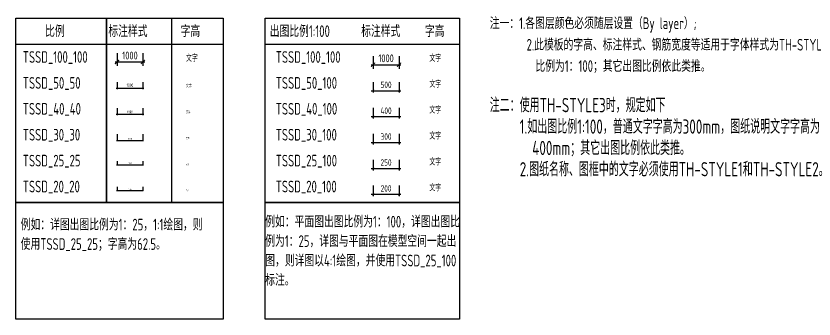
# Model space of a CAD drawing. Extents: x 175043 to 520012312, y -19343 to 3500891844.
# Drawn here: x 517527851 to 517558663, y 3499138129 to 3499149826 of the extents above; entities that cross this region are included whole.
import ezdxf

# ---------------------------------------------------------------- set-up
doc = ezdxf.new("R2010")
doc.units = 0
doc.header["$LTSCALE"] = 1000
doc.header["$MEASUREMENT"] = 0
doc.layers.get('0').update_dxf_attribs({"linetype": 'CONTINUOUS'})
for name, color, linetype in [('S_PLAN_DIMS', 3, 'CONTINUOUS'), ('S_PLAN_TEXT', 7, 'CONTINUOUS'), ('S_TABL', 83, 'CONTINUOUS')]:
    doc.layers.add(name, color=color, linetype=linetype)
doc.styles.add('TH-STYLE1', font='Tssdeng.shx', dxfattribs={"width": 0.7, "bigfont": 'Tssdchn.shx'})
doc.styles.add('TH-STYLE3', font='tssdeng.shx', dxfattribs={"width": 0.7, "bigfont": 'tssdchn.shx'})
doc.dimstyles.new('TSSD_100_100', dxfattribs={"dimtxt": 300, "dimasz": 150, "dimexe": 150, "dimexo": 200, "dimgap": 100, "dimtad": 1, "dimdec": 1, "dimdsep": 46, "dimtxsty": 'TH-STYLE3', "dimblk": 'ARCHTICK', "dimcen": -100, "dimdle": 75, "dimclrt": 7, "dimadec": 0, "dimazin": 0, "dimtfac": 1, "dimtdec": 1, "dimtix": 1, "dimtmove": 2, "dimatfit": 3, "dimldrblk": 'ARCHTICK', "dimfxl": 0, "dimtolj": 1, "dimtzin": 0, "dimarcsym": 0})
doc.dimstyles.new('TSSD_20_100', dxfattribs={"dimtxt": 250, "dimasz": 75, "dimexe": 75, "dimexo": 200, "dimgap": 100, "dimtad": 1, "dimdec": 3, "dimlfac": 0.2, "dimdsep": 46, "dimtxsty": 'TH-STYLE1', "dimblk": 'ARCHTICK', "dimcen": -100, "dimdle": 75, "dimclrt": 7, "dimadec": 0, "dimazin": 0, "dimtfac": 1, "dimtdec": 3, "dimtix": 1, "dimtmove": 2, "dimatfit": 3, "dimldrblk": 'ARCHTICK', "dimfxl": 0, "dimtolj": 1, "dimtzin": 0, "dimarcsym": 0})
doc.dimstyles.new('TSSD_20_20', dxfattribs={"dimscale": 0.2, "dimtxt": 250, "dimasz": 75, "dimexe": 75, "dimexo": 200, "dimgap": 100, "dimtad": 1, "dimdec": 3, "dimdsep": 46, "dimtxsty": 'TH-STYLE1', "dimblk": 'ARCHTICK', "dimcen": -100, "dimdle": 75, "dimclrt": 7, "dimadec": 0, "dimazin": 0, "dimtfac": 1, "dimtdec": 3, "dimtix": 1, "dimtmove": 2, "dimatfit": 3, "dimldrblk": 'ARCHTICK', "dimfxl": 0, "dimtolj": 1, "dimtzin": 0, "dimarcsym": 0})
doc.dimstyles.new('TSSD_25_100', dxfattribs={"dimtxt": 250, "dimasz": 75, "dimexe": 75, "dimexo": 200, "dimgap": 100, "dimtad": 1, "dimdec": 3, "dimlfac": 0.25, "dimdsep": 46, "dimtxsty": 'TH-STYLE1', "dimblk": 'ARCHTICK', "dimcen": -100, "dimdle": 75, "dimclrt": 7, "dimadec": 0, "dimazin": 0, "dimtfac": 1, "dimtdec": 3, "dimtix": 1, "dimtmove": 2, "dimatfit": 3, "dimldrblk": 'ARCHTICK', "dimfxl": 0, "dimtolj": 1, "dimtzin": 0, "dimarcsym": 0})
doc.dimstyles.new('TSSD_25_25', dxfattribs={"dimscale": 0.25, "dimtxt": 250, "dimasz": 75, "dimexe": 75, "dimexo": 200, "dimgap": 100, "dimtad": 1, "dimdec": 3, "dimdsep": 46, "dimtxsty": 'TH-STYLE1', "dimblk": 'ARCHTICK', "dimcen": -100, "dimdle": 75, "dimclrt": 7, "dimadec": 0, "dimazin": 0, "dimtfac": 1, "dimtdec": 3, "dimtix": 1, "dimtmove": 2, "dimatfit": 3, "dimldrblk": 'ARCHTICK', "dimfxl": 0, "dimtolj": 1, "dimtzin": 0, "dimarcsym": 0})
doc.dimstyles.new('TSSD_30_100', dxfattribs={"dimtxt": 250, "dimasz": 75, "dimexe": 75, "dimexo": 200, "dimgap": 100, "dimtad": 1, "dimdec": 3, "dimlfac": 0.3, "dimdsep": 46, "dimtxsty": 'TH-STYLE1', "dimblk": 'ARCHTICK', "dimcen": -100, "dimdle": 75, "dimclrt": 7, "dimadec": 0, "dimazin": 0, "dimtfac": 1, "dimtdec": 3, "dimtix": 1, "dimtmove": 2, "dimatfit": 3, "dimldrblk": 'ARCHTICK', "dimfxl": 0, "dimtolj": 1, "dimtzin": 0, "dimarcsym": 0})
doc.dimstyles.new('TSSD_30_30', dxfattribs={"dimscale": 0.3, "dimtxt": 250, "dimasz": 75, "dimexe": 75, "dimexo": 200, "dimgap": 100, "dimtad": 1, "dimdec": 3, "dimdsep": 46, "dimtxsty": 'TH-STYLE1', "dimblk": 'ARCHTICK', "dimcen": -100, "dimdle": 75, "dimclrt": 7, "dimadec": 0, "dimazin": 0, "dimtfac": 1, "dimtdec": 3, "dimtix": 1, "dimtmove": 2, "dimatfit": 3, "dimldrblk": 'ARCHTICK', "dimfxl": 0, "dimtolj": 1, "dimtzin": 0, "dimarcsym": 0})
doc.dimstyles.new('TSSD_40_100', dxfattribs={"dimtxt": 250, "dimasz": 75, "dimexe": 75, "dimexo": 200, "dimgap": 100, "dimtad": 1, "dimdec": 3, "dimlfac": 0.4, "dimdsep": 46, "dimtxsty": 'TH-STYLE1', "dimblk": 'ARCHTICK', "dimcen": -100, "dimdle": 75, "dimclrt": 7, "dimadec": 0, "dimazin": 0, "dimtfac": 1, "dimtdec": 3, "dimtix": 1, "dimtmove": 2, "dimatfit": 3, "dimldrblk": 'ARCHTICK', "dimfxl": 0, "dimtolj": 1, "dimtzin": 0, "dimarcsym": 0})
doc.dimstyles.new('TSSD_40_40', dxfattribs={"dimscale": 0.4, "dimtxt": 250, "dimasz": 75, "dimexe": 75, "dimexo": 200, "dimgap": 100, "dimtad": 1, "dimdec": 3, "dimdsep": 46, "dimtxsty": 'TH-STYLE1', "dimblk": 'ARCHTICK', "dimcen": -100, "dimdle": 75, "dimclrt": 7, "dimadec": 0, "dimazin": 0, "dimtfac": 1, "dimtdec": 3, "dimtix": 1, "dimtmove": 2, "dimatfit": 3, "dimldrblk": 'ARCHTICK', "dimfxl": 0, "dimtolj": 1, "dimtzin": 0, "dimarcsym": 0})
doc.dimstyles.new('TSSD_50_100', dxfattribs={"dimtxt": 250, "dimasz": 75, "dimexe": 75, "dimexo": 200, "dimgap": 100, "dimtad": 1, "dimdec": 3, "dimlfac": 0.5, "dimdsep": 46, "dimtxsty": 'TH-STYLE1', "dimblk": 'ARCHTICK', "dimcen": -100, "dimdle": 75, "dimclrt": 7, "dimadec": 0, "dimazin": 0, "dimtfac": 1, "dimtdec": 3, "dimtix": 1, "dimtmove": 2, "dimatfit": 3, "dimldrblk": 'ARCHTICK', "dimfxl": 0, "dimtolj": 1, "dimtzin": 0, "dimarcsym": 0})
doc.dimstyles.new('TSSD_50_50', dxfattribs={"dimscale": 0.5, "dimtxt": 250, "dimasz": 75, "dimexe": 75, "dimexo": 200, "dimgap": 100, "dimtad": 1, "dimdec": 3, "dimdsep": 46, "dimtxsty": 'TH-STYLE1', "dimblk": 'ARCHTICK', "dimcen": -100, "dimdle": 75, "dimclrt": 7, "dimadec": 0, "dimazin": 0, "dimtfac": 1, "dimtdec": 3, "dimtix": 1, "dimtmove": 2, "dimatfit": 3, "dimldrblk": 'ARCHTICK', "dimfxl": 0, "dimtolj": 1, "dimtzin": 0, "dimarcsym": 0})

# ---------------------------------------------------------------- blocks, each defined once
blk = doc.blocks.new('_ArchTick')
at = {"color": 0, "const_width": 0.25}
blk.add_lwpolyline([(-0.53, -0.53), (0.53, 0.53)], dxfattribs=at)
blk = doc.blocks.new('*D24')
at = {"layer": 'S_PLAN_DIMS', "color": 0, "lineweight": -2, "transparency": 16777216}
for p, q in [((517531753, 3499148385), (517531753, 3499147900)), ((517532753, 3499148385), (517532753, 3499147900)), ((517531678, 3499148050), (517532828, 3499148050))]:
    blk.add_line(p, q, dxfattribs=at)
at = {"layer": 'S_PLAN_DIMS', "color": 0, "lineweight": -2, "transparency": 16777216, "xscale": 150, "yscale": 150, "zscale": 150, "rotation": 180}
blk.add_blockref('_ArchTick', (517531753, 3499148050), dxfattribs=at)
at = {"layer": 'S_PLAN_DIMS', "color": 0, "lineweight": -2, "transparency": 16777216, "xscale": 150, "yscale": 150, "zscale": 150}
blk.add_blockref('_ArchTick', (517532753, 3499148050), dxfattribs=at)
at = {"layer": 'S_PLAN_DIMS', "color": 7, "transparency": 16777216, "insert": (517532253, 3499148300), "char_height": 300, "attachment_point": 5, "style": 'TH-STYLE3'}
blk.add_mtext('\\A1;1000', dxfattribs=at)
blk = doc.blocks.new('*D25')
at = {"layer": 'S_PLAN_DIMS', "color": 0, "lineweight": -2, "transparency": 16777216}
for p, q in [((517531753, 3499146274), (517531753, 3499146002)), ((517532753, 3499146274), (517532753, 3499146002)), ((517531723, 3499146032), (517532783, 3499146032))]:
    blk.add_line(p, q, dxfattribs=at)
at = {"layer": 'S_PLAN_DIMS', "color": 0, "lineweight": -2, "transparency": 16777216, "xscale": 30, "yscale": 30, "zscale": 30, "rotation": 180}
blk.add_blockref('_ArchTick', (517531753, 3499146032), dxfattribs=at)
at = {"layer": 'S_PLAN_DIMS', "color": 0, "lineweight": -2, "transparency": 16777216, "xscale": 30, "yscale": 30, "zscale": 30}
blk.add_blockref('_ArchTick', (517532753, 3499146032), dxfattribs=at)
at = {"layer": 'S_PLAN_DIMS', "color": 7, "transparency": 16777216, "insert": (517532253, 3499146123), "char_height": 100, "attachment_point": 5, "style": 'TH-STYLE1'}
blk.add_mtext('\\A1;1000', dxfattribs=at)
blk = doc.blocks.new('*D26')
at = {"layer": 'S_PLAN_DIMS', "color": 0, "lineweight": -2, "transparency": 16777216}
for p, q in [((517531731, 3499145015), (517532776, 3499145015)), ((517531753, 3499145263), (517531753, 3499144992)), ((517532753, 3499145263), (517532753, 3499144992))]:
    blk.add_line(p, q, dxfattribs=at)
at = {"layer": 'S_PLAN_DIMS', "color": 0, "lineweight": -2, "transparency": 16777216, "xscale": 22.5, "yscale": 22.5, "zscale": 22.5, "rotation": 180}
blk.add_blockref('_ArchTick', (517531753, 3499145015), dxfattribs=at)
at = {"layer": 'S_PLAN_DIMS', "color": 0, "lineweight": -2, "transparency": 16777216, "xscale": 22.5, "yscale": 22.5, "zscale": 22.5}
blk.add_blockref('_ArchTick', (517532753, 3499145015), dxfattribs=at)
at = {"layer": 'S_PLAN_DIMS', "color": 7, "transparency": 16777216, "insert": (517532253, 3499145083), "char_height": 75, "attachment_point": 5, "style": 'TH-STYLE1'}
blk.add_mtext('\\A1;1000', dxfattribs=at)
blk = doc.blocks.new('*D27')
at = {"layer": 'S_PLAN_DIMS', "color": 0, "lineweight": -2, "transparency": 16777216}
for p, q in [((517541640, 3499148277), (517541640, 3499147792)), ((517542640, 3499148277), (517542640, 3499147792)), ((517541565, 3499147942), (517542715, 3499147942))]:
    blk.add_line(p, q, dxfattribs=at)
at = {"layer": 'S_PLAN_DIMS', "color": 0, "lineweight": -2, "transparency": 16777216, "xscale": 150, "yscale": 150, "zscale": 150, "rotation": 180}
blk.add_blockref('_ArchTick', (517541640, 3499147942), dxfattribs=at)
at = {"layer": 'S_PLAN_DIMS', "color": 0, "lineweight": -2, "transparency": 16777216, "xscale": 150, "yscale": 150, "zscale": 150}
blk.add_blockref('_ArchTick', (517542640, 3499147942), dxfattribs=at)
at = {"layer": 'S_PLAN_DIMS', "color": 7, "transparency": 16777216, "insert": (517542140, 3499148192), "char_height": 300, "attachment_point": 5, "style": 'TH-STYLE3'}
blk.add_mtext('\\A1;1000', dxfattribs=at)
blk = doc.blocks.new('*D28')
at = {"layer": 'S_PLAN_DIMS', "color": 0, "lineweight": -2, "transparency": 16777216}
for p, q in [((517541640, 3499146277), (517541640, 3499145867)), ((517542640, 3499146277), (517542640, 3499145867)), ((517541565, 3499145942), (517542715, 3499145942))]:
    blk.add_line(p, q, dxfattribs=at)
at = {"layer": 'S_PLAN_DIMS', "color": 0, "lineweight": -2, "transparency": 16777216, "xscale": 75, "yscale": 75, "zscale": 75, "rotation": 180}
blk.add_blockref('_ArchTick', (517541640, 3499145942), dxfattribs=at)
at = {"layer": 'S_PLAN_DIMS', "color": 0, "lineweight": -2, "transparency": 16777216, "xscale": 75, "yscale": 75, "zscale": 75}
blk.add_blockref('_ArchTick', (517542640, 3499145942), dxfattribs=at)
at = {"layer": 'S_PLAN_DIMS', "color": 7, "transparency": 16777216, "insert": (517542140, 3499146170), "char_height": 250, "attachment_point": 5, "style": 'TH-STYLE1'}
blk.add_mtext('\\A1;400', dxfattribs=at)
blk = doc.blocks.new('*D29')
at = {"layer": 'S_PLAN_DIMS', "color": 0, "lineweight": -2, "transparency": 16777216}
for p, q in [((517541640, 3499145277), (517541640, 3499144867)), ((517542640, 3499145277), (517542640, 3499144867)), ((517541565, 3499144942), (517542715, 3499144942))]:
    blk.add_line(p, q, dxfattribs=at)
at = {"layer": 'S_PLAN_DIMS', "color": 0, "lineweight": -2, "transparency": 16777216, "xscale": 75, "yscale": 75, "zscale": 75, "rotation": 180}
blk.add_blockref('_ArchTick', (517541640, 3499144942), dxfattribs=at)
at = {"layer": 'S_PLAN_DIMS', "color": 0, "lineweight": -2, "transparency": 16777216, "xscale": 75, "yscale": 75, "zscale": 75}
blk.add_blockref('_ArchTick', (517542640, 3499144942), dxfattribs=at)
at = {"layer": 'S_PLAN_DIMS', "color": 7, "transparency": 16777216, "insert": (517542140, 3499145170), "char_height": 250, "attachment_point": 5, "style": 'TH-STYLE1'}
blk.add_mtext('\\A1;300', dxfattribs=at)
blk = doc.blocks.new('*D30')
at = {"layer": 'S_PLAN_DIMS', "color": 0, "lineweight": -2, "transparency": 16777216}
for p, q in [((517541640, 3499144277), (517541640, 3499143867)), ((517542640, 3499144277), (517542640, 3499143867)), ((517541565, 3499143942), (517542715, 3499143942))]:
    blk.add_line(p, q, dxfattribs=at)
at = {"layer": 'S_PLAN_DIMS', "color": 0, "lineweight": -2, "transparency": 16777216, "xscale": 75, "yscale": 75, "zscale": 75, "rotation": 180}
blk.add_blockref('_ArchTick', (517541640, 3499143942), dxfattribs=at)
at = {"layer": 'S_PLAN_DIMS', "color": 0, "lineweight": -2, "transparency": 16777216, "xscale": 75, "yscale": 75, "zscale": 75}
blk.add_blockref('_ArchTick', (517542640, 3499143942), dxfattribs=at)
at = {"layer": 'S_PLAN_DIMS', "color": 7, "transparency": 16777216, "insert": (517542140, 3499144170), "char_height": 250, "attachment_point": 5, "style": 'TH-STYLE1'}
blk.add_mtext('\\A1;250', dxfattribs=at)
blk = doc.blocks.new('*D31')
at = {"layer": 'S_PLAN_DIMS', "color": 0, "lineweight": -2, "transparency": 16777216}
for p, q in [((517541640, 3499143277), (517541640, 3499142867)), ((517542640, 3499143277), (517542640, 3499142867)), ((517541565, 3499142942), (517542715, 3499142942))]:
    blk.add_line(p, q, dxfattribs=at)
at = {"layer": 'S_PLAN_DIMS', "color": 0, "lineweight": -2, "transparency": 16777216, "xscale": 75, "yscale": 75, "zscale": 75, "rotation": 180}
blk.add_blockref('_ArchTick', (517541640, 3499142942), dxfattribs=at)
at = {"layer": 'S_PLAN_DIMS', "color": 0, "lineweight": -2, "transparency": 16777216, "xscale": 75, "yscale": 75, "zscale": 75}
blk.add_blockref('_ArchTick', (517542640, 3499142942), dxfattribs=at)
at = {"layer": 'S_PLAN_DIMS', "color": 7, "transparency": 16777216, "insert": (517542140, 3499143170), "char_height": 250, "attachment_point": 5, "style": 'TH-STYLE1'}
blk.add_mtext('\\A1;200', dxfattribs=at)
blk = doc.blocks.new('*D32')
at = {"layer": 'S_PLAN_DIMS', "color": 0, "lineweight": -2, "transparency": 16777216}
for p, q in [((517531753, 3499143225), (517531753, 3499143075)), ((517532753, 3499143225), (517532753, 3499143075)), ((517531738, 3499143090), (517532768, 3499143090))]:
    blk.add_line(p, q, dxfattribs=at)
at = {"layer": 'S_PLAN_DIMS', "color": 0, "lineweight": -2, "transparency": 16777216, "xscale": 15, "yscale": 15, "zscale": 15, "rotation": 180}
blk.add_blockref('_ArchTick', (517531753, 3499143090), dxfattribs=at)
at = {"layer": 'S_PLAN_DIMS', "color": 0, "lineweight": -2, "transparency": 16777216, "xscale": 15, "yscale": 15, "zscale": 15}
blk.add_blockref('_ArchTick', (517532753, 3499143090), dxfattribs=at)
at = {"layer": 'S_PLAN_DIMS', "color": 7, "transparency": 16777216, "insert": (517532253, 3499143136), "char_height": 50, "attachment_point": 5, "style": 'TH-STYLE1'}
blk.add_mtext('\\A1;1000', dxfattribs=at)
blk = doc.blocks.new('*D33')
at = {"layer": 'S_PLAN_DIMS', "color": 0, "lineweight": -2, "transparency": 16777216}
for p, q in [((517531753, 3499147277), (517531753, 3499147004)), ((517532753, 3499147277), (517532753, 3499147004)), ((517531716, 3499147041), (517532791, 3499147041))]:
    blk.add_line(p, q, dxfattribs=at)
at = {"layer": 'S_PLAN_DIMS', "color": 0, "lineweight": -2, "transparency": 16777216, "xscale": 37.5, "yscale": 37.5, "zscale": 37.5, "rotation": 180}
blk.add_blockref('_ArchTick', (517531753, 3499147041), dxfattribs=at)
at = {"layer": 'S_PLAN_DIMS', "color": 0, "lineweight": -2, "transparency": 16777216, "xscale": 37.5, "yscale": 37.5, "zscale": 37.5}
blk.add_blockref('_ArchTick', (517532753, 3499147041), dxfattribs=at)
at = {"layer": 'S_PLAN_DIMS', "color": 7, "transparency": 16777216, "insert": (517532253, 3499147155), "char_height": 125, "attachment_point": 5, "style": 'TH-STYLE1'}
blk.add_mtext('\\A1;1000', dxfattribs=at)
blk = doc.blocks.new('*D34')
at = {"layer": 'S_PLAN_DIMS', "color": 0, "lineweight": -2, "transparency": 16777216}
for p, q in [((517531735, 3499144084), (517532772, 3499144084)), ((517531753, 3499144220), (517531753, 3499144065)), ((517532753, 3499144220), (517532753, 3499144065))]:
    blk.add_line(p, q, dxfattribs=at)
at = {"layer": 'S_PLAN_DIMS', "color": 0, "lineweight": -2, "transparency": 16777216, "xscale": 18.75, "yscale": 18.75, "zscale": 18.75, "rotation": 180}
blk.add_blockref('_ArchTick', (517531753, 3499144084), dxfattribs=at)
at = {"layer": 'S_PLAN_DIMS', "color": 0, "lineweight": -2, "transparency": 16777216, "xscale": 18.75, "yscale": 18.75, "zscale": 18.75}
blk.add_blockref('_ArchTick', (517532753, 3499144084), dxfattribs=at)
at = {"layer": 'S_PLAN_DIMS', "color": 7, "transparency": 16777216, "insert": (517532253, 3499144141), "char_height": 62.5, "attachment_point": 5, "style": 'TH-STYLE1'}
blk.add_mtext('\\A1;1000', dxfattribs=at)
blk = doc.blocks.new('*D35')
at = {"layer": 'S_PLAN_DIMS', "color": 0, "lineweight": -2, "transparency": 16777216}
for p, q in [((517541640, 3499147277), (517541640, 3499146867)), ((517542640, 3499147277), (517542640, 3499146867)), ((517541565, 3499146942), (517542715, 3499146942))]:
    blk.add_line(p, q, dxfattribs=at)
at = {"layer": 'S_PLAN_DIMS', "color": 0, "lineweight": -2, "transparency": 16777216, "xscale": 75, "yscale": 75, "zscale": 75, "rotation": 180}
blk.add_blockref('_ArchTick', (517541640, 3499146942), dxfattribs=at)
at = {"layer": 'S_PLAN_DIMS', "color": 0, "lineweight": -2, "transparency": 16777216, "xscale": 75, "yscale": 75, "zscale": 75}
blk.add_blockref('_ArchTick', (517542640, 3499146942), dxfattribs=at)
at = {"layer": 'S_PLAN_DIMS', "color": 7, "transparency": 16777216, "insert": (517542140, 3499147170), "char_height": 250, "attachment_point": 5, "style": 'TH-STYLE1'}
blk.add_mtext('\\A1;500', dxfattribs=at)

msp = doc.modelspace()

# ---------------------------------------------------------------- linework, layer by layer
at = {"layer": 'S_TABL'}
for points in [[(517527851.1556, 3499149743.0013), (517535851.1556, 3499149743.0013), (517535851.1556, 3499142628.8807), (517527851.1556, 3499142628.8807)], [(517527851.1556, 3499149743.0013), (517531351.1556, 3499149743.0013), (517531351.1556, 3499142628.8807), (517527851.1556, 3499142628.8807)], [(517527851.1556, 3499149743.0013), (517535851.1556, 3499149743.0013), (517535851.1556, 3499148725.1076), (517527851.1556, 3499148725.1076)], [(517531351.1556, 3499149743.0013), (517533851.1556, 3499149743.0013), (517533851.1556, 3499142628.8807), (517531351.1556, 3499142628.8807)], [(517537475.2624, 3499149743.0013), (517544975.2624, 3499149743.0013), (517544975.2624, 3499142628.8807), (517537475.2624, 3499142628.8807)], [(517537475.2624, 3499149743.0013), (517544975.2624, 3499149743.0013), (517544975.2624, 3499148725.1076), (517537475.2624, 3499148725.1076)], [(517527851.1556, 3499142628.8807), (517535851.1556, 3499142628.8807), (517535851.1556, 3499138128.8807), (517527851.1556, 3499138128.8807)], [(517537475.2624, 3499142628.8807), (517544975.2624, 3499142628.8807), (517544975.2624, 3499138128.8807), (517537475.2624, 3499138128.8807)]]:
    msp.add_lwpolyline(points, close=True, dxfattribs=at)

# ---------------------------------------------------------------- texts
at = {"layer": 'S_PLAN_TEXT', "width": 0.7}
for s, height, style, p in [('注一：1.各图层颜色必须随层设置（By layer）;', 450, 'TH-STYLE1', (517546142.942, 3499149320.8449)), ('比例', 450, 'TH-STYLE1', (517528976.4863, 3499149014.3955)), ('标注样式', 450, 'TH-STYLE1', (517531418.2653, 3499149014.3955)), ('字高', 450, 'TH-STYLE1', (517534204.9127, 3499149014.3955)), ('出图比例1:100', 450, 'TH-STYLE1', (517537649.099, 3499149014.3955)), ('标注样式', 450, 'TH-STYLE1', (517541178.3384, 3499149014.3955)), ('字高', 450, 'TH-STYLE1', (517543637.6789, 3499149014.3955)), ('2.此模板的字高、标注样式、钢筋宽度等适用于字体样式为TH-STYLE1， ', 450, 'TH-STYLE1', (517547564.9232, 3499148490.3904)), ('TSSD_100_100', 450, 'TH-STYLE1', (517528116.5101, 3499148017.5785)), ('TSSD_100_100', 450, 'TH-STYLE1', (517537881.9106, 3499148017.5785)), ('文字', 250, 'TH-STYLE1', (517534413.8499, 3499148064.3764)), ('文字', 250, 'TH-STYLE1', (517543813.1195, 3499148064.3764)), ('比例为1：100；其它出图比例依此类推。', 450, 'TH-STYLE1', (517547905.6163, 3499147667.4358)), ('TSSD_50_50', 450, 'TH-STYLE1', (517528116.5101, 3499147017.5785)), ('TSSD_50_100', 450, 'TH-STYLE1', (517537881.9106, 3499147017.5785)), ('文字', 125, 'TH-STYLE1', (517534413.8499, 3499147064.3764)), ('文字', 250, 'TH-STYLE1', (517543813.1195, 3499147064.3764)), ('注二：使用TH-STYLE3时，规定如下', 550, 'TH-STYLE3', (517546142.942, 3499146109.8533)), ('TSSD_40_40', 450, 'TH-STYLE1', (517528116.5101, 3499146017.5785)), ('TSSD_40_100', 450, 'TH-STYLE1', (517537881.9106, 3499146017.5785)), ('文字', 250, 'TH-STYLE1', (517543813.1195, 3499146064.3764)), ('文字', 100, 'TH-STYLE1', (517534413.8499, 3499146064.3764)), ('1.如出图比例1:100，普通文字字高为300mm，图纸说明文字字高为', 550, 'TH-STYLE3', (517547301.2304, 3499145282.3533)), ('TSSD_30_30', 450, 'TH-STYLE1', (517528116.5101, 3499145017.5785)), ('TSSD_30_100', 450, 'TH-STYLE1', (517537881.9106, 3499145017.5785)), ('文字', 250, 'TH-STYLE1', (517543813.1195, 3499145064.3764)), ('文字', 75, 'TH-STYLE1', (517534413.8499, 3499145064.3764)), ('400mm；其它出图比例依此类推。', 550, 'TH-STYLE3', (517547782.6936, 3499144457.3533)), ('TSSD_25_25', 450, 'TH-STYLE1', (517528116.5101, 3499144017.5785)), ('TSSD_25_100', 450, 'TH-STYLE1', (517537881.9106, 3499144017.5785)), ('文字', 62.5, 'TH-STYLE1', (517534413.8499, 3499144064.3764)), ('文字', 250, 'TH-STYLE1', (517543813.1195, 3499144064.3764)), ('2.图纸名称、图框中的文字必须使用TH-STYLE1和TH-STYLE2。', 550, 'TH-STYLE3', (517547301.2304, 3499143635.65)), ('TSSD_20_20', 450, 'TH-STYLE1', (517528116.5101, 3499143017.5785)), ('TSSD_20_100', 450, 'TH-STYLE1', (517537881.9106, 3499143017.5785)), ('文字', 250, 'TH-STYLE1', (517543813.1195, 3499143064.3764)), ('文字', 50, 'TH-STYLE1', (517534413.8499, 3499143064.3764))]:
    msp.add_text(s, height=height, dxfattribs=dict(at, style=style)).set_placement(p)
at = {"layer": 'S_PLAN_TEXT', "char_height": 450, "attachment_point": 1, "style": 'TH-STYLE1'}
for s, insert, width in [('例如：详图出图比例为1：25，1:1绘图，则使用TSSD_25_25；字高为62.5。', (517528034.5004, 3499141998.9351), 7126.041164), ('例如：平面图出图比例为1：100，详图出图比例为1：25，详图与平面图在模型空间一起出图，则详图以4:1绘图，并使用TSSD_25_100标注。', (517537475.2624, 3499142112.1219), 7500)]:
    msp.add_mtext(s, dxfattribs=dict(at, insert=insert, width=width))

# ---------------------------------------------------------------- dimensions: what is measured, and where the dimension line sits
at = {"layer": 'S_PLAN_DIMS'}
for base, p1, p2, dimstyle, picture, middle in [((517532753.3156, 3499148049.9861), (517531753.3156, 3499148585.0666), (517532753.3156, 3499148585.0666), 'TSSD_100_100', '*D24', (517532253.3156, 3499148299.9861)), ((517542640.4784, 3499147942.255), (517541640.4784, 3499148477.3355), (517542640.4784, 3499148477.3355), 'TSSD_100_100', '*D27', (517542140.4784, 3499148192.255)), ((517542640.4784, 3499146942.255), (517541640.4784, 3499147477.3355), (517542640.4784, 3499147477.3355), 'TSSD_50_100', '*D35', (517542140.4784, 3499147170.2853)), ((517532753.3156, 3499147041.0091), (517531753.3156, 3499147377.2994), (517532753.3156, 3499147377.2994), 'TSSD_50_50', '*D33', (517532253.3156, 3499147155.0243)), ((517532753.3156, 3499146031.6739), (517531753.3156, 3499146354.2142), (517532753.3156, 3499146354.2142), 'TSSD_40_40', '*D25', (517532253.3156, 3499146122.886)), ((517542640.4784, 3499145942.255), (517541640.4784, 3499146477.3355), (517542640.4784, 3499146477.3355), 'TSSD_40_100', '*D28', (517542140.4784, 3499146170.2853)), ((517532753.3156, 3499145014.6437), (517531753.3156, 3499145323.4339), (517532753.3156, 3499145323.4339), 'TSSD_30_30', '*D26', (517532253.3156, 3499145083.0527)), ((517542640.4784, 3499144942.255), (517541640.4784, 3499145477.3355), (517542640.4784, 3499145477.3355), 'TSSD_30_100', '*D29', (517542140.4784, 3499145170.2853)), ((517542640.4784, 3499143942.255), (517541640.4784, 3499144477.3355), (517542640.4784, 3499144477.3355), 'TSSD_25_100', '*D30', (517542140.4784, 3499144170.2853)), ((517532753.3156, 3499144084.2358), (517531753.3156, 3499144269.5684), (517532753.3156, 3499144269.5684), 'TSSD_25_25', '*D34', (517532253.3156, 3499144141.2434)), ((517542640.4784, 3499142942.255), (517541640.4784, 3499143477.3355), (517542640.4784, 3499143477.3355), 'TSSD_20_100', '*D31', (517542140.4784, 3499143170.2853)), ((517532753.3156, 3499143090.3081), (517531753.3156, 3499143265.3282), (517532753.3156, 3499143265.3282), 'TSSD_20_20', '*D32', (517532253.3156, 3499143135.9141))]:
    dim = msp.add_linear_dim(base=base, p1=p1, p2=p2, dimstyle=dimstyle, dxfattribs=at)
    dim.commit()
    dim.dimension.update_dxf_attribs({"geometry": picture, "text_midpoint": middle})

doc.saveas('drawing.dxf')
